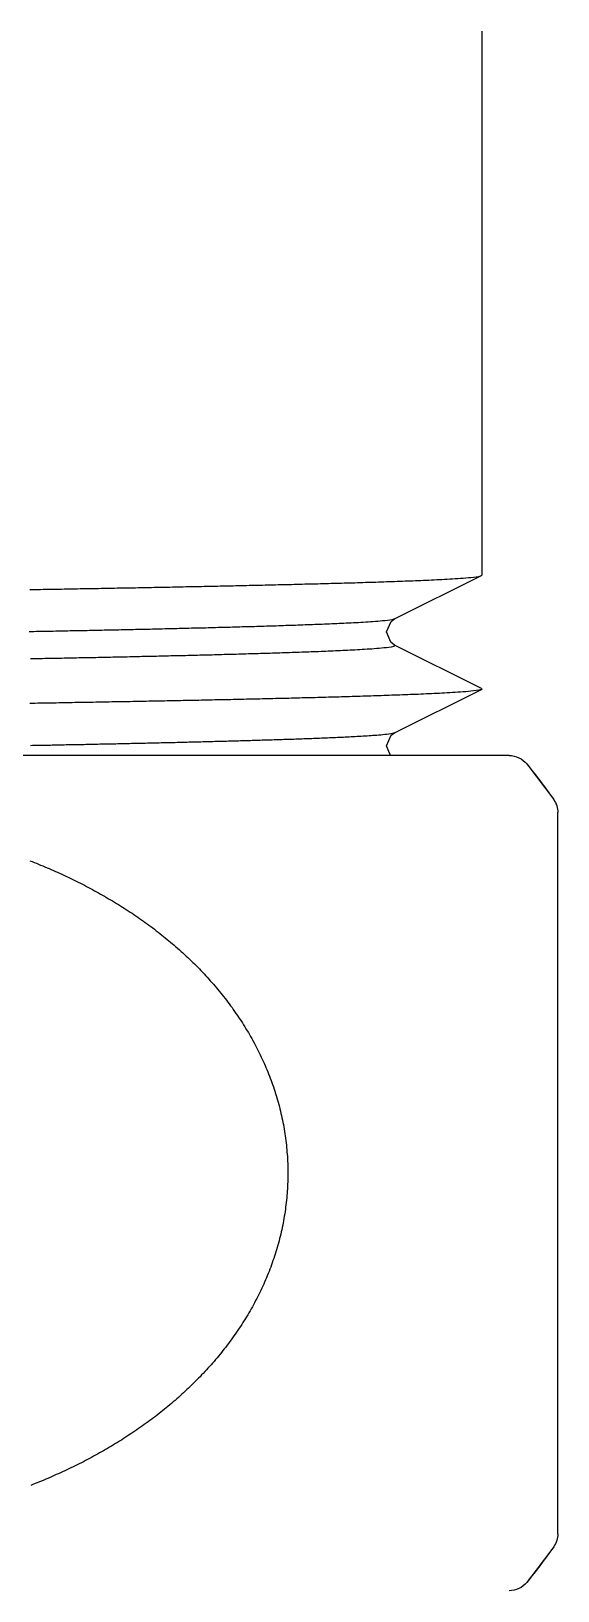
# Model space of a CAD drawing. Header units: millimetres. Extents: x 0 to 3800, y -67 to 2530.
# Drawn here: x 2357.24 to 2364.36, y 887.41 to 908.49 of the extents above; entities that cross this region are included whole.
import ezdxf

# ---------------------------------------------------------------- set-up
doc = ezdxf.new("R2010")
doc.units = ezdxf.units.MM
doc.layers.add('내부선 및 부속', color=4, linetype='Continuous')

msp = doc.modelspace()

# ---------------------------------------------------------------- linework, layer by layer
at = {"layer": '내부선 및 부속', "linetype": 'Continuous'}
for p, q in [((2363.332, 908.494), (2363.332, 901.141)), ((2362.153, 900.548), (2363.326, 901.135)), ((2363.326, 901.135), (2363.332, 901.141)), ((2363.326, 899.607), (2362.153, 900.193)), ((2362.153, 899.008), (2363.326, 899.595)), ((2363.7, 898.703), (2321.902, 898.703)), ((2363.939, 898.588), (2364.303, 898.107)), ((2364.359, 888.183), (2364.359, 897.93)), ((2364.303, 888.006), (2363.939, 887.525))]:
    msp.add_line(p, q, dxfattribs=at)
at = {"layer": '내부선 및 부속', "linetype": 'Continuous', "flags": 128}
for points in [[(2357.225, 900.946), (2357.261, 900.947), (2357.296, 900.947), (2357.332, 900.948), (2357.368, 900.948), (2357.404, 900.949), (2357.439, 900.95), (2357.475, 900.95), (2357.511, 900.951), (2357.546, 900.952), (2357.582, 900.952), (2357.618, 900.953), (2357.653, 900.953), (2357.689, 900.954), (2357.725, 900.955), (2357.761, 900.955), (2357.796, 900.956), (2357.832, 900.956), (2357.868, 900.957), (2357.903, 900.958), (2357.939, 900.958), (2357.975, 900.959), (2358.01, 900.96), (2358.046, 900.96), (2358.082, 900.961), (2358.118, 900.962), (2358.153, 900.962), (2358.189, 900.963), (2358.225, 900.963), (2358.26, 900.964), (2358.296, 900.965), (2358.332, 900.965), (2358.367, 900.966), (2358.403, 900.967), (2358.439, 900.967), (2358.475, 900.968), (2358.51, 900.969), (2358.546, 900.969), (2358.582, 900.97), (2358.617, 900.971), (2358.653, 900.971), (2358.689, 900.972), (2358.724, 900.973), (2358.76, 900.973), (2358.796, 900.974), (2358.832, 900.975), (2358.867, 900.975), (2358.903, 900.976), (2358.939, 900.977), (2358.974, 900.977), (2359.01, 900.978), (2359.046, 900.979), (2359.081, 900.98), (2359.117, 900.98), (2359.153, 900.981), (2359.189, 900.982), (2359.224, 900.982), (2359.26, 900.983), (2359.296, 900.984), (2359.331, 900.985), (2359.367, 900.985), (2359.403, 900.986), (2359.438, 900.987), (2359.474, 900.987), (2359.51, 900.988), (2359.546, 900.989), (2359.581, 900.99), (2359.617, 900.99), (2359.653, 900.991), (2359.688, 900.992), (2359.724, 900.993), (2359.76, 900.993), (2359.795, 900.994), (2359.831, 900.995), (2359.867, 900.996), (2359.903, 900.996), (2359.938, 900.997), (2359.974, 900.998), (2360.01, 900.999), (2360.045, 901), (2360.081, 901), (2360.117, 901.001), (2360.152, 901.002), (2360.188, 901.003), (2360.224, 901.004), (2360.26, 901.004), (2360.295, 901.005), (2360.331, 901.006), (2360.367, 901.007), (2360.402, 901.008), (2360.438, 901.008), (2360.474, 901.009), (2360.509, 901.01), (2360.545, 901.011), (2360.581, 901.012), (2360.616, 901.013), (2360.652, 901.014), (2360.652, 901.014), (2360.688, 901.014), (2360.724, 901.015), (2360.759, 901.016), (2360.795, 901.017), (2360.831, 901.018), (2360.866, 901.019), (2360.902, 901.02), (2360.938, 901.021), (2360.973, 901.022), (2361.009, 901.022), (2361.045, 901.023), (2361.081, 901.024), (2361.116, 901.025), (2361.152, 901.026), (2361.188, 901.027), (2361.223, 901.028), (2361.259, 901.029), (2361.295, 901.03), (2361.33, 901.031), (2361.366, 901.032), (2361.402, 901.033), (2361.437, 901.034), (2361.473, 901.035), (2361.509, 901.036), (2361.545, 901.037), (2361.58, 901.038), (2361.616, 901.039), (2361.652, 901.04), (2361.687, 901.041), (2361.723, 901.042), (2361.759, 901.044), (2361.794, 901.045), (2361.83, 901.046), (2361.866, 901.047), (2361.901, 901.048), (2361.937, 901.049), (2361.973, 901.05), (2362.008, 901.052), (2362.044, 901.053), (2362.08, 901.054), (2362.116, 901.055), (2362.151, 901.057), (2362.187, 901.058), (2362.223, 901.059), (2362.258, 901.061), (2362.294, 901.062), (2362.33, 901.063), (2362.365, 901.065), (2362.401, 901.066), (2362.437, 901.068), (2362.472, 901.069), (2362.508, 901.07), (2362.544, 901.072), (2362.579, 901.074), (2362.615, 901.075), (2362.651, 901.077), (2362.686, 901.079), (2362.722, 901.08), (2362.758, 901.082), (2362.793, 901.084), (2362.829, 901.086), (2362.865, 901.088), (2362.9, 901.09), (2362.936, 901.092), (2362.972, 901.094), (2363.007, 901.097), (2363.043, 901.099), (2363.079, 901.101), (2363.114, 901.104), (2363.15, 901.107), (2363.185, 901.111), (2363.22, 901.115), (2363.256, 901.119), (2363.292, 901.124), (2363.326, 901.134), (2363.326, 901.134)], [(2362.153, 900.548), (2362.122, 900.538), (2362.089, 900.533), (2362.056, 900.529), (2362.024, 900.525), (2361.991, 900.521), (2361.959, 900.518), (2361.926, 900.516), (2361.894, 900.513), (2361.861, 900.511), (2361.828, 900.509), (2361.795, 900.506), (2361.763, 900.504), (2361.73, 900.502), (2361.697, 900.5), (2361.665, 900.498), (2361.632, 900.496), (2361.599, 900.495), (2361.567, 900.493), (2361.534, 900.491), (2361.501, 900.49), (2361.469, 900.488), (2361.436, 900.487), (2361.403, 900.485), (2361.371, 900.484), (2361.338, 900.482), (2361.305, 900.481), (2361.272, 900.479), (2361.24, 900.478), (2361.207, 900.477), (2361.174, 900.475), (2361.141, 900.474), (2361.109, 900.473), (2361.076, 900.472), (2361.043, 900.47), (2361.011, 900.469), (2360.978, 900.468), (2360.945, 900.467), (2360.912, 900.465), (2360.88, 900.464), (2360.847, 900.463), (2360.814, 900.462), (2360.782, 900.461), (2360.749, 900.46), (2360.716, 900.459), (2360.683, 900.458), (2360.651, 900.456), (2360.618, 900.455), (2360.585, 900.454), (2360.552, 900.453), (2360.52, 900.452), (2360.487, 900.451), (2360.454, 900.45), (2360.422, 900.449), (2360.389, 900.448), (2360.356, 900.447), (2360.323, 900.446), (2360.291, 900.445), (2360.258, 900.444), (2360.225, 900.443), (2360.192, 900.442), (2360.16, 900.441), (2360.127, 900.441), (2360.094, 900.44), (2360.062, 900.439), (2360.029, 900.438), (2359.996, 900.437), (2359.963, 900.436), (2359.931, 900.435), (2359.898, 900.434), (2359.865, 900.433), (2359.832, 900.432), (2359.8, 900.432), (2359.767, 900.431), (2359.734, 900.43), (2359.702, 900.429), (2359.669, 900.428), (2359.636, 900.427), (2359.603, 900.426), (2359.571, 900.426), (2359.538, 900.425), (2359.505, 900.424), (2359.472, 900.423), (2359.44, 900.422), (2359.407, 900.422), (2359.374, 900.421), (2359.341, 900.42), (2359.309, 900.419), (2359.276, 900.418), (2359.243, 900.418), (2359.211, 900.417), (2359.178, 900.416), (2359.145, 900.415), (2359.112, 900.414), (2359.08, 900.414), (2359.047, 900.413), (2359.014, 900.412), (2358.981, 900.411), (2358.949, 900.411), (2358.916, 900.41), (2358.883, 900.409), (2358.883, 900.409), (2358.85, 900.408), (2358.818, 900.408), (2358.785, 900.407), (2358.752, 900.406), (2358.719, 900.406), (2358.687, 900.405), (2358.654, 900.404), (2358.621, 900.403), (2358.589, 900.403), (2358.556, 900.402), (2358.523, 900.401), (2358.49, 900.4), (2358.458, 900.4), (2358.425, 900.399), (2358.392, 900.398), (2358.359, 900.398), (2358.327, 900.397), (2358.294, 900.396), (2358.261, 900.396), (2358.228, 900.395), (2358.196, 900.394), (2358.163, 900.394), (2358.13, 900.393), (2358.098, 900.392), (2358.065, 900.392), (2358.032, 900.391), (2357.999, 900.39), (2357.967, 900.389), (2357.934, 900.389), (2357.901, 900.388), (2357.868, 900.388), (2357.836, 900.387), (2357.803, 900.386), (2357.77, 900.386), (2357.737, 900.385), (2357.705, 900.384), (2357.672, 900.384), (2357.639, 900.383), (2357.606, 900.382), (2357.574, 900.382), (2357.541, 900.381), (2357.508, 900.38), (2357.476, 900.38), (2357.443, 900.379), (2357.41, 900.378), (2357.377, 900.378), (2357.345, 900.377), (2357.312, 900.377), (2357.279, 900.376), (2357.246, 900.375), (2357.214, 900.375)], [(2362.153, 900.193), (2362.102, 900.233), (2362.046, 900.375), (2362.109, 900.516), (2362.153, 900.548)], [(2362.153, 900.193), (2362.139, 900.175), (2362.107, 900.169), (2362.074, 900.164), (2362.042, 900.16), (2362.009, 900.156), (2361.977, 900.153), (2361.944, 900.15), (2361.911, 900.147), (2361.879, 900.145), (2361.846, 900.142), (2361.813, 900.14), (2361.781, 900.138), (2361.748, 900.136), (2361.715, 900.134), (2361.683, 900.132), (2361.65, 900.13), (2361.617, 900.128), (2361.585, 900.127), (2361.552, 900.125), (2361.519, 900.123), (2361.486, 900.122), (2361.454, 900.12), (2361.421, 900.119), (2361.388, 900.117), (2361.356, 900.116), (2361.323, 900.114), (2361.29, 900.113), (2361.257, 900.111), (2361.225, 900.11), (2361.192, 900.109), (2361.159, 900.107), (2361.127, 900.106), (2361.094, 900.105), (2361.061, 900.104), (2361.028, 900.102), (2360.996, 900.101), (2360.963, 900.1), (2360.93, 900.099), (2360.898, 900.098), (2360.865, 900.096), (2360.832, 900.095), (2360.799, 900.094), (2360.767, 900.093), (2360.734, 900.092), (2360.701, 900.091), (2360.669, 900.09), (2360.636, 900.089), (2360.603, 900.088), (2360.57, 900.087), (2360.538, 900.086), (2360.505, 900.085), (2360.472, 900.083), (2360.439, 900.082), (2360.407, 900.081), (2360.374, 900.08), (2360.341, 900.08), (2360.309, 900.079), (2360.276, 900.078), (2360.243, 900.077), (2360.21, 900.076), (2360.178, 900.075), (2360.145, 900.074), (2360.112, 900.073), (2360.079, 900.072), (2360.047, 900.071), (2360.014, 900.07), (2359.981, 900.069), (2359.948, 900.068), (2359.916, 900.067), (2359.883, 900.067), (2359.85, 900.066), (2359.818, 900.065), (2359.785, 900.064), (2359.752, 900.063), (2359.719, 900.062), (2359.687, 900.061), (2359.654, 900.061), (2359.621, 900.06), (2359.588, 900.059), (2359.556, 900.058), (2359.523, 900.057), (2359.49, 900.056), (2359.458, 900.056), (2359.425, 900.055), (2359.392, 900.054), (2359.359, 900.053), (2359.327, 900.052), (2359.294, 900.052), (2359.261, 900.051), (2359.228, 900.05), (2359.196, 900.049), (2359.163, 900.048), (2359.13, 900.048), (2359.097, 900.047), (2359.065, 900.046), (2359.032, 900.045), (2358.999, 900.045), (2358.966, 900.044), (2358.934, 900.043), (2358.901, 900.042), (2358.901, 900.042), (2358.868, 900.042), (2358.836, 900.041), (2358.803, 900.04), (2358.77, 900.039), (2358.737, 900.039), (2358.705, 900.038), (2358.672, 900.037), (2358.639, 900.036), (2358.606, 900.036), (2358.574, 900.035), (2358.541, 900.034), (2358.508, 900.034), (2358.475, 900.033), (2358.443, 900.032), (2358.41, 900.031), (2358.377, 900.031), (2358.345, 900.03), (2358.312, 900.029), (2358.279, 900.029), (2358.246, 900.028), (2358.214, 900.027), (2358.181, 900.027), (2358.148, 900.026), (2358.115, 900.025), (2358.083, 900.025), (2358.05, 900.024), (2358.017, 900.023), (2357.984, 900.023), (2357.952, 900.022), (2357.919, 900.021), (2357.886, 900.021), (2357.853, 900.02), (2357.821, 900.019), (2357.788, 900.019), (2357.755, 900.018), (2357.723, 900.017), (2357.69, 900.017), (2357.657, 900.016), (2357.624, 900.015), (2357.592, 900.015), (2357.559, 900.014), (2357.526, 900.013), (2357.493, 900.013), (2357.461, 900.012), (2357.428, 900.012), (2357.395, 900.011), (2357.362, 900.01), (2357.33, 900.01), (2357.297, 900.009), (2357.264, 900.008), (2357.231, 900.008)], [(2363.326, 899.594), (2363.292, 899.585), (2363.256, 899.58), (2363.22, 899.575), (2363.185, 899.571), (2363.15, 899.567), (2363.114, 899.564), (2363.079, 899.562), (2363.043, 899.559), (2363.007, 899.557), (2362.972, 899.554), (2362.936, 899.552), (2362.9, 899.55), (2362.865, 899.548), (2362.829, 899.546), (2362.793, 899.544), (2362.758, 899.542), (2362.722, 899.54), (2362.686, 899.539), (2362.651, 899.537), (2362.615, 899.535), (2362.579, 899.534), (2362.544, 899.532), (2362.508, 899.531), (2362.472, 899.529), (2362.437, 899.528), (2362.401, 899.526), (2362.365, 899.525), (2362.33, 899.523), (2362.294, 899.522), (2362.258, 899.521), (2362.223, 899.519), (2362.187, 899.518), (2362.151, 899.517), (2362.116, 899.516), (2362.08, 899.514), (2362.044, 899.513), (2362.008, 899.512), (2361.973, 899.511), (2361.937, 899.509), (2361.901, 899.508), (2361.866, 899.507), (2361.83, 899.506), (2361.794, 899.505), (2361.759, 899.504), (2361.723, 899.503), (2361.687, 899.502), (2361.652, 899.5), (2361.616, 899.499), (2361.58, 899.498), (2361.545, 899.497), (2361.509, 899.496), (2361.473, 899.495), (2361.437, 899.494), (2361.402, 899.493), (2361.366, 899.492), (2361.33, 899.491), (2361.295, 899.49), (2361.259, 899.489), (2361.223, 899.488), (2361.188, 899.487), (2361.152, 899.486), (2361.116, 899.485), (2361.081, 899.484), (2361.045, 899.484), (2361.009, 899.483), (2360.973, 899.482), (2360.938, 899.481), (2360.902, 899.48), (2360.866, 899.479), (2360.831, 899.478), (2360.795, 899.477), (2360.759, 899.476), (2360.724, 899.475), (2360.688, 899.475), (2360.652, 899.474), (2360.616, 899.473), (2360.581, 899.472), (2360.545, 899.471), (2360.509, 899.47), (2360.474, 899.469), (2360.438, 899.469), (2360.402, 899.468), (2360.367, 899.467), (2360.331, 899.466), (2360.295, 899.465), (2360.26, 899.465), (2360.224, 899.464), (2360.188, 899.463), (2360.152, 899.462), (2360.117, 899.461), (2360.081, 899.461), (2360.045, 899.46), (2360.01, 899.459), (2359.974, 899.458), (2359.938, 899.457), (2359.903, 899.457), (2359.867, 899.456), (2359.831, 899.455), (2359.795, 899.454), (2359.76, 899.454), (2359.76, 899.454), (2359.724, 899.453), (2359.688, 899.452), (2359.653, 899.451), (2359.617, 899.451), (2359.581, 899.45), (2359.546, 899.449), (2359.51, 899.448), (2359.474, 899.448), (2359.438, 899.447), (2359.403, 899.446), (2359.367, 899.445), (2359.331, 899.445), (2359.296, 899.444), (2359.26, 899.443), (2359.224, 899.443), (2359.189, 899.442), (2359.153, 899.441), (2359.117, 899.44), (2359.081, 899.44), (2359.046, 899.439), (2359.01, 899.438), (2358.974, 899.438), (2358.939, 899.437), (2358.903, 899.436), (2358.867, 899.436), (2358.832, 899.435), (2358.796, 899.434), (2358.76, 899.434), (2358.724, 899.433), (2358.689, 899.432), (2358.653, 899.432), (2358.617, 899.431), (2358.582, 899.43), (2358.546, 899.43), (2358.51, 899.429), (2358.475, 899.428), (2358.439, 899.428), (2358.403, 899.427), (2358.367, 899.426), (2358.332, 899.426), (2358.296, 899.425), (2358.26, 899.424), (2358.225, 899.424), (2358.189, 899.423), (2358.153, 899.422), (2358.118, 899.422), (2358.082, 899.421), (2358.046, 899.42), (2358.01, 899.42), (2357.975, 899.419), (2357.939, 899.419), (2357.903, 899.418), (2357.868, 899.417), (2357.832, 899.417), (2357.796, 899.416), (2357.761, 899.415), (2357.725, 899.415), (2357.689, 899.414), (2357.653, 899.414), (2357.618, 899.413), (2357.582, 899.412), (2357.546, 899.412), (2357.511, 899.411), (2357.475, 899.41), (2357.439, 899.41), (2357.404, 899.409), (2357.368, 899.409), (2357.332, 899.408), (2357.296, 899.407), (2357.261, 899.407), (2357.225, 899.406)], [(2363.326, 899.606), (2363.326, 899.606), (2363.326, 899.606), (2363.326, 899.606), (2363.326, 899.606), (2363.326, 899.606), (2363.326, 899.606), (2363.327, 899.606), (2363.327, 899.606), (2363.327, 899.606), (2363.327, 899.606), (2363.327, 899.606), (2363.327, 899.606), (2363.327, 899.605), (2363.327, 899.605), (2363.327, 899.605), (2363.327, 899.605), (2363.328, 899.605), (2363.328, 899.605), (2363.328, 899.605), (2363.328, 899.605), (2363.328, 899.605), (2363.328, 899.605), (2363.328, 899.605), (2363.328, 899.605), (2363.328, 899.605), (2363.328, 899.605), (2363.329, 899.605), (2363.329, 899.605), (2363.329, 899.604), (2363.329, 899.604), (2363.329, 899.604), (2363.329, 899.604), (2363.329, 899.604), (2363.329, 899.604), (2363.329, 899.604), (2363.329, 899.604), (2363.329, 899.604), (2363.33, 899.604), (2363.33, 899.604), (2363.33, 899.604), (2363.33, 899.604), (2363.33, 899.603), (2363.33, 899.603), (2363.33, 899.603), (2363.33, 899.603), (2363.33, 899.603), (2363.33, 899.603), (2363.33, 899.603), (2363.33, 899.603), (2363.331, 899.603), (2363.331, 899.603), (2363.331, 899.603), (2363.331, 899.603), (2363.331, 899.602), (2363.331, 899.602), (2363.331, 899.602), (2363.331, 899.602), (2363.331, 899.602), (2363.331, 899.602), (2363.331, 899.602), (2363.331, 899.602), (2363.331, 899.602), (2363.331, 899.602), (2363.331, 899.602), (2363.331, 899.602), (2363.331, 899.601), (2363.331, 899.601), (2363.332, 899.601), (2363.332, 899.601), (2363.332, 899.601), (2363.332, 899.601), (2363.332, 899.601), (2363.332, 899.601), (2363.332, 899.601), (2363.332, 899.601), (2363.332, 899.601), (2363.332, 899.601), (2363.332, 899.6), (2363.332, 899.6), (2363.332, 899.6), (2363.332, 899.6), (2363.332, 899.6), (2363.332, 899.6), (2363.332, 899.6), (2363.332, 899.6), (2363.332, 899.6), (2363.332, 899.6), (2363.332, 899.6), (2363.332, 899.599), (2363.332, 899.599), (2363.332, 899.599), (2363.331, 899.599), (2363.331, 899.599), (2363.331, 899.599), (2363.331, 899.599), (2363.331, 899.599), (2363.331, 899.599), (2363.331, 899.599), (2363.331, 899.599), (2363.331, 899.599), (2363.331, 899.599), (2363.331, 899.598), (2363.331, 899.598), (2363.331, 899.598), (2363.331, 899.598), (2363.331, 899.598), (2363.331, 899.598), (2363.331, 899.598), (2363.331, 899.598), (2363.331, 899.598), (2363.33, 899.598), (2363.33, 899.598), (2363.33, 899.598), (2363.33, 899.597), (2363.33, 899.597), (2363.33, 899.597), (2363.33, 899.597), (2363.33, 899.597), (2363.33, 899.597), (2363.33, 899.597), (2363.33, 899.597), (2363.33, 899.597), (2363.329, 899.597), (2363.329, 899.597), (2363.329, 899.597), (2363.329, 899.597), (2363.329, 899.596), (2363.329, 899.596), (2363.329, 899.596), (2363.329, 899.596), (2363.329, 899.596), (2363.329, 899.596), (2363.329, 899.596), (2363.328, 899.596), (2363.328, 899.596), (2363.328, 899.596), (2363.328, 899.596), (2363.328, 899.596), (2363.328, 899.596), (2363.328, 899.596), (2363.328, 899.596), (2363.328, 899.595), (2363.328, 899.595), (2363.327, 899.595), (2363.327, 899.595), (2363.327, 899.595), (2363.327, 899.595), (2363.327, 899.595), (2363.327, 899.595), (2363.327, 899.595), (2363.327, 899.595), (2363.327, 899.595), (2363.327, 899.595), (2363.326, 899.595), (2363.326, 899.595), (2363.326, 899.595), (2363.326, 899.595), (2363.326, 899.595), (2363.326, 899.595), (2363.326, 899.594), (2363.326, 899.594)], [(2362.153, 899.008), (2362.127, 899), (2362.101, 898.995), (2362.074, 898.991), (2362.048, 898.988), (2362.021, 898.985), (2361.995, 898.982), (2361.968, 898.979), (2361.941, 898.977), (2361.915, 898.975), (2361.888, 898.973), (2361.861, 898.971), (2361.835, 898.969), (2361.808, 898.967), (2361.781, 898.966), (2361.754, 898.964), (2361.728, 898.962), (2361.701, 898.961), (2361.674, 898.959), (2361.647, 898.958), (2361.621, 898.956), (2361.594, 898.955), (2361.567, 898.953), (2361.541, 898.952), (2361.514, 898.951), (2361.487, 898.949), (2361.461, 898.948), (2361.434, 898.947), (2361.407, 898.945), (2361.38, 898.944), (2361.354, 898.943), (2361.327, 898.942), (2361.3, 898.941), (2361.273, 898.94), (2361.247, 898.938), (2361.22, 898.937), (2361.193, 898.936), (2361.166, 898.935), (2361.14, 898.934), (2361.113, 898.933), (2361.086, 898.932), (2361.059, 898.931), (2361.033, 898.93), (2361.006, 898.929), (2360.979, 898.928), (2360.953, 898.927), (2360.926, 898.926), (2360.899, 898.925), (2360.872, 898.924), (2360.846, 898.923), (2360.819, 898.922), (2360.792, 898.921), (2360.765, 898.92), (2360.739, 898.92), (2360.712, 898.919), (2360.685, 898.918), (2360.658, 898.917), (2360.632, 898.916), (2360.605, 898.915), (2360.578, 898.914), (2360.551, 898.913), (2360.525, 898.913), (2360.498, 898.912), (2360.471, 898.911), (2360.444, 898.91), (2360.418, 898.909), (2360.391, 898.908), (2360.364, 898.908), (2360.337, 898.907), (2360.311, 898.906), (2360.284, 898.905), (2360.257, 898.904), (2360.23, 898.904), (2360.204, 898.903), (2360.177, 898.902), (2360.15, 898.901), (2360.123, 898.901), (2360.097, 898.9), (2360.07, 898.899), (2360.043, 898.898), (2360.016, 898.898), (2359.99, 898.897), (2359.963, 898.896), (2359.936, 898.895), (2359.909, 898.895), (2359.883, 898.894), (2359.856, 898.893), (2359.829, 898.893), (2359.802, 898.892), (2359.776, 898.891), (2359.749, 898.89), (2359.722, 898.89), (2359.695, 898.889), (2359.669, 898.888), (2359.642, 898.888), (2359.615, 898.887), (2359.588, 898.886), (2359.562, 898.886), (2359.535, 898.885), (2359.508, 898.884), (2359.481, 898.884), (2359.481, 898.884), (2359.455, 898.883), (2359.428, 898.882), (2359.401, 898.882), (2359.374, 898.881), (2359.348, 898.88), (2359.321, 898.88), (2359.294, 898.879), (2359.267, 898.878), (2359.241, 898.878), (2359.214, 898.877), (2359.187, 898.876), (2359.16, 898.876), (2359.134, 898.875), (2359.107, 898.875), (2359.08, 898.874), (2359.053, 898.873), (2359.027, 898.873), (2359, 898.872), (2358.973, 898.871), (2358.946, 898.871), (2358.92, 898.87), (2358.893, 898.87), (2358.866, 898.869), (2358.839, 898.868), (2358.813, 898.868), (2358.786, 898.867), (2358.759, 898.867), (2358.732, 898.866), (2358.706, 898.865), (2358.679, 898.865), (2358.652, 898.864), (2358.625, 898.864), (2358.599, 898.863), (2358.572, 898.862), (2358.545, 898.862), (2358.518, 898.861), (2358.492, 898.861), (2358.465, 898.86), (2358.438, 898.86), (2358.411, 898.859), (2358.385, 898.858), (2358.358, 898.858), (2358.331, 898.857), (2358.304, 898.857), (2358.278, 898.856), (2358.251, 898.856), (2358.224, 898.855), (2358.197, 898.854), (2358.171, 898.854), (2358.144, 898.853), (2358.117, 898.853), (2358.09, 898.852), (2358.064, 898.852), (2358.037, 898.851), (2358.01, 898.851), (2357.983, 898.85), (2357.957, 898.849), (2357.93, 898.849), (2357.903, 898.848), (2357.876, 898.848), (2357.85, 898.847), (2357.823, 898.847), (2357.796, 898.846), (2357.769, 898.846), (2357.743, 898.845), (2357.716, 898.845), (2357.689, 898.844), (2357.662, 898.844), (2357.635, 898.843), (2357.609, 898.843), (2357.582, 898.842), (2357.555, 898.841), (2357.528, 898.841), (2357.502, 898.84), (2357.475, 898.84), (2357.448, 898.839), (2357.421, 898.839), (2357.395, 898.838), (2357.368, 898.838), (2357.341, 898.837), (2357.314, 898.837), (2357.288, 898.836), (2357.261, 898.836), (2357.234, 898.835)], [(2362.098, 898.703), (2362.046, 898.835), (2362.109, 898.976), (2362.153, 899.008)], [(2357.226, 897.28), (2357.255, 897.269), (2357.284, 897.257), (2357.313, 897.246), (2357.342, 897.234), (2357.37, 897.222), (2357.399, 897.21), (2357.428, 897.198), (2357.456, 897.186), (2357.485, 897.174), (2357.513, 897.161), (2357.542, 897.149), (2357.57, 897.136), (2357.599, 897.124), (2357.627, 897.111), (2357.655, 897.098), (2357.683, 897.085), (2357.712, 897.072), (2357.74, 897.058), (2357.768, 897.045), (2357.796, 897.031), (2357.824, 897.018), (2357.851, 897.004), (2357.879, 896.99), (2357.907, 896.976), (2357.935, 896.962), (2357.962, 896.948), (2357.99, 896.933), (2358.017, 896.919), (2358.045, 896.904), (2358.072, 896.89), (2358.1, 896.875), (2358.127, 896.86), (2358.154, 896.845), (2358.181, 896.829), (2358.208, 896.814), (2358.235, 896.799), (2358.262, 896.783), (2358.289, 896.767), (2358.316, 896.752), (2358.342, 896.736), (2358.369, 896.72), (2358.396, 896.703), (2358.422, 896.687), (2358.448, 896.671), (2358.475, 896.654), (2358.501, 896.637), (2358.527, 896.62), (2358.553, 896.603), (2358.579, 896.586), (2358.605, 896.569), (2358.631, 896.552), (2358.657, 896.534), (2358.682, 896.517), (2358.708, 896.499), (2358.733, 896.481), (2358.759, 896.463), (2358.784, 896.445), (2358.809, 896.427), (2358.834, 896.408), (2358.859, 896.39), (2358.884, 896.371), (2358.909, 896.353), (2358.933, 896.334), (2358.958, 896.315), (2358.982, 896.295), (2359.007, 896.276), (2359.031, 896.257), (2359.055, 896.237), (2359.079, 896.217), (2359.103, 896.198), (2359.127, 896.178), (2359.151, 896.158), (2359.175, 896.137), (2359.198, 896.117), (2359.221, 896.096), (2359.245, 896.076), (2359.268, 896.055), (2359.291, 896.034), (2359.314, 896.013), (2359.337, 895.992), (2359.359, 895.97), (2359.382, 895.949), (2359.404, 895.927), (2359.427, 895.905), (2359.449, 895.884), (2359.471, 895.862), (2359.493, 895.839), (2359.515, 895.817), (2359.536, 895.795), (2359.558, 895.772), (2359.579, 895.749), (2359.6, 895.727), (2359.621, 895.704), (2359.642, 895.681), (2359.663, 895.657), (2359.684, 895.634), (2359.704, 895.611), (2359.724, 895.587), (2359.724, 895.587), (2359.745, 895.563), (2359.765, 895.539), (2359.784, 895.515), (2359.804, 895.491), (2359.824, 895.467), (2359.843, 895.443), (2359.862, 895.418), (2359.881, 895.393), (2359.9, 895.369), (2359.919, 895.344), (2359.937, 895.319), (2359.956, 895.294), (2359.974, 895.268), (2359.992, 895.243), (2360.01, 895.217), (2360.027, 895.192), (2360.045, 895.166), (2360.062, 895.14), (2360.079, 895.114), (2360.096, 895.088), (2360.112, 895.062), (2360.129, 895.036), (2360.145, 895.009), (2360.161, 894.982), (2360.177, 894.956), (2360.193, 894.929), (2360.208, 894.902), (2360.224, 894.875), (2360.239, 894.848), (2360.254, 894.82), (2360.268, 894.793), (2360.283, 894.766), (2360.297, 894.738), (2360.311, 894.71), (2360.325, 894.682), (2360.338, 894.654), (2360.352, 894.626), (2360.365, 894.598), (2360.378, 894.57), (2360.391, 894.542), (2360.403, 894.513), (2360.415, 894.485), (2360.427, 894.456), (2360.439, 894.427), (2360.451, 894.398), (2360.462, 894.369), (2360.473, 894.34), (2360.484, 894.311), (2360.495, 894.282), (2360.505, 894.253), (2360.515, 894.223), (2360.525, 894.194), (2360.535, 894.164), (2360.544, 894.135), (2360.553, 894.105), (2360.562, 894.075), (2360.571, 894.045), (2360.579, 894.016), (2360.588, 893.986), (2360.596, 893.955), (2360.603, 893.925), (2360.611, 893.895), (2360.618, 893.865), (2360.625, 893.835), (2360.631, 893.804), (2360.638, 893.774), (2360.644, 893.743), (2360.65, 893.713), (2360.655, 893.682), (2360.661, 893.652), (2360.666, 893.621), (2360.671, 893.59), (2360.675, 893.559), (2360.679, 893.529), (2360.683, 893.498), (2360.687, 893.467), (2360.691, 893.436), (2360.694, 893.405), (2360.697, 893.374), (2360.699, 893.343), (2360.702, 893.312), (2360.704, 893.281), (2360.706, 893.25), (2360.707, 893.219), (2360.709, 893.188), (2360.71, 893.157), (2360.71, 893.126), (2360.711, 893.095), (2360.711, 893.064), (2360.711, 893.033), (2360.711, 893.002), (2360.71, 892.97), (2360.709, 892.939), (2360.708, 892.908), (2360.706, 892.877), (2360.705, 892.846), (2360.703, 892.815), (2360.701, 892.784), (2360.698, 892.753), (2360.695, 892.722), (2360.695, 892.722), (2360.692, 892.691), (2360.689, 892.66), (2360.685, 892.629), (2360.681, 892.599), (2360.677, 892.568), (2360.673, 892.537), (2360.668, 892.506), (2360.663, 892.476), (2360.658, 892.445), (2360.653, 892.414), (2360.647, 892.384), (2360.641, 892.353), (2360.635, 892.323), (2360.628, 892.292), (2360.621, 892.262), (2360.614, 892.232), (2360.607, 892.202), (2360.599, 892.171), (2360.592, 892.141), (2360.584, 892.111), (2360.575, 892.081), (2360.567, 892.051), (2360.558, 892.022), (2360.549, 891.992), (2360.539, 891.962), (2360.53, 891.933), (2360.52, 891.903), (2360.51, 891.874), (2360.5, 891.844), (2360.489, 891.815), (2360.479, 891.786), (2360.468, 891.757), (2360.456, 891.728), (2360.445, 891.699), (2360.433, 891.67), (2360.421, 891.642), (2360.409, 891.613), (2360.397, 891.585), (2360.384, 891.556), (2360.371, 891.528), (2360.358, 891.5), (2360.345, 891.472), (2360.331, 891.444), (2360.318, 891.416), (2360.304, 891.388), (2360.29, 891.36), (2360.275, 891.333), (2360.261, 891.305), (2360.246, 891.278), (2360.231, 891.251), (2360.216, 891.223), (2360.2, 891.196), (2360.185, 891.169), (2360.169, 891.143), (2360.153, 891.116), (2360.137, 891.09), (2360.12, 891.063), (2360.104, 891.037), (2360.087, 891.011), (2360.07, 890.984), (2360.053, 890.959), (2360.035, 890.933), (2360.018, 890.907), (2360, 890.881), (2359.982, 890.856), (2359.964, 890.831), (2359.946, 890.805), (2359.927, 890.78), (2359.909, 890.755), (2359.89, 890.73), (2359.871, 890.706), (2359.852, 890.681), (2359.833, 890.657), (2359.813, 890.632), (2359.794, 890.608), (2359.774, 890.584), (2359.754, 890.56), (2359.734, 890.536), (2359.713, 890.512), (2359.693, 890.489), (2359.673, 890.465), (2359.652, 890.442), (2359.631, 890.419), (2359.61, 890.396), (2359.589, 890.373), (2359.568, 890.35), (2359.546, 890.328), (2359.525, 890.305), (2359.503, 890.283), (2359.481, 890.261), (2359.459, 890.239), (2359.437, 890.217), (2359.415, 890.195), (2359.392, 890.173), (2359.37, 890.152), (2359.347, 890.13), (2359.325, 890.109), (2359.302, 890.088), (2359.279, 890.067), (2359.256, 890.046), (2359.256, 890.046), (2359.232, 890.025), (2359.209, 890.005), (2359.186, 889.984), (2359.162, 889.964), (2359.138, 889.944), (2359.115, 889.924), (2359.091, 889.904), (2359.067, 889.884), (2359.043, 889.865), (2359.018, 889.845), (2358.994, 889.826), (2358.97, 889.807), (2358.945, 889.787), (2358.92, 889.768), (2358.896, 889.75), (2358.871, 889.731), (2358.846, 889.712), (2358.821, 889.694), (2358.796, 889.676), (2358.77, 889.657), (2358.745, 889.639), (2358.72, 889.621), (2358.694, 889.604), (2358.669, 889.586), (2358.643, 889.568), (2358.617, 889.551), (2358.591, 889.534), (2358.565, 889.517), (2358.539, 889.5), (2358.513, 889.483), (2358.487, 889.466), (2358.461, 889.449), (2358.434, 889.433), (2358.408, 889.416), (2358.381, 889.4), (2358.355, 889.384), (2358.328, 889.368), (2358.301, 889.352), (2358.275, 889.336), (2358.248, 889.321), (2358.221, 889.305), (2358.194, 889.29), (2358.167, 889.274), (2358.139, 889.259), (2358.112, 889.244), (2358.085, 889.229), (2358.057, 889.214), (2358.03, 889.2), (2358.002, 889.185), (2357.975, 889.171), (2357.947, 889.156), (2357.92, 889.142), (2357.892, 889.128), (2357.864, 889.114), (2357.836, 889.1), (2357.808, 889.087), (2357.78, 889.073), (2357.752, 889.059), (2357.724, 889.046), (2357.696, 889.033), (2357.667, 889.02), (2357.639, 889.007), (2357.611, 888.994), (2357.582, 888.981), (2357.554, 888.968), (2357.525, 888.956), (2357.497, 888.943), (2357.468, 888.931), (2357.439, 888.919), (2357.411, 888.906), (2357.382, 888.894), (2357.353, 888.882), (2357.324, 888.871), (2357.295, 888.859), (2357.266, 888.847), (2357.237, 888.836)]]:
    msp.add_lwpolyline(points, dxfattribs=at)
for points in [[(2363.7, 898.703, -0.226267), (2363.939, 898.588)], [(2363.939, 898.588, -0.017162), (2364.303, 898.107)], [(2364.303, 898.107, -0.154225), (2364.359, 897.93)], [(2364.359, 888.183, -0.154225), (2364.303, 888.006)], [(2364.303, 888.006, -0.017162), (2363.939, 887.525)], [(2363.939, 887.525, -0.226267), (2363.7, 887.411)]]:
    msp.add_lwpolyline(points, format="xyb", dxfattribs=at)

doc.saveas('drawing.dxf')
